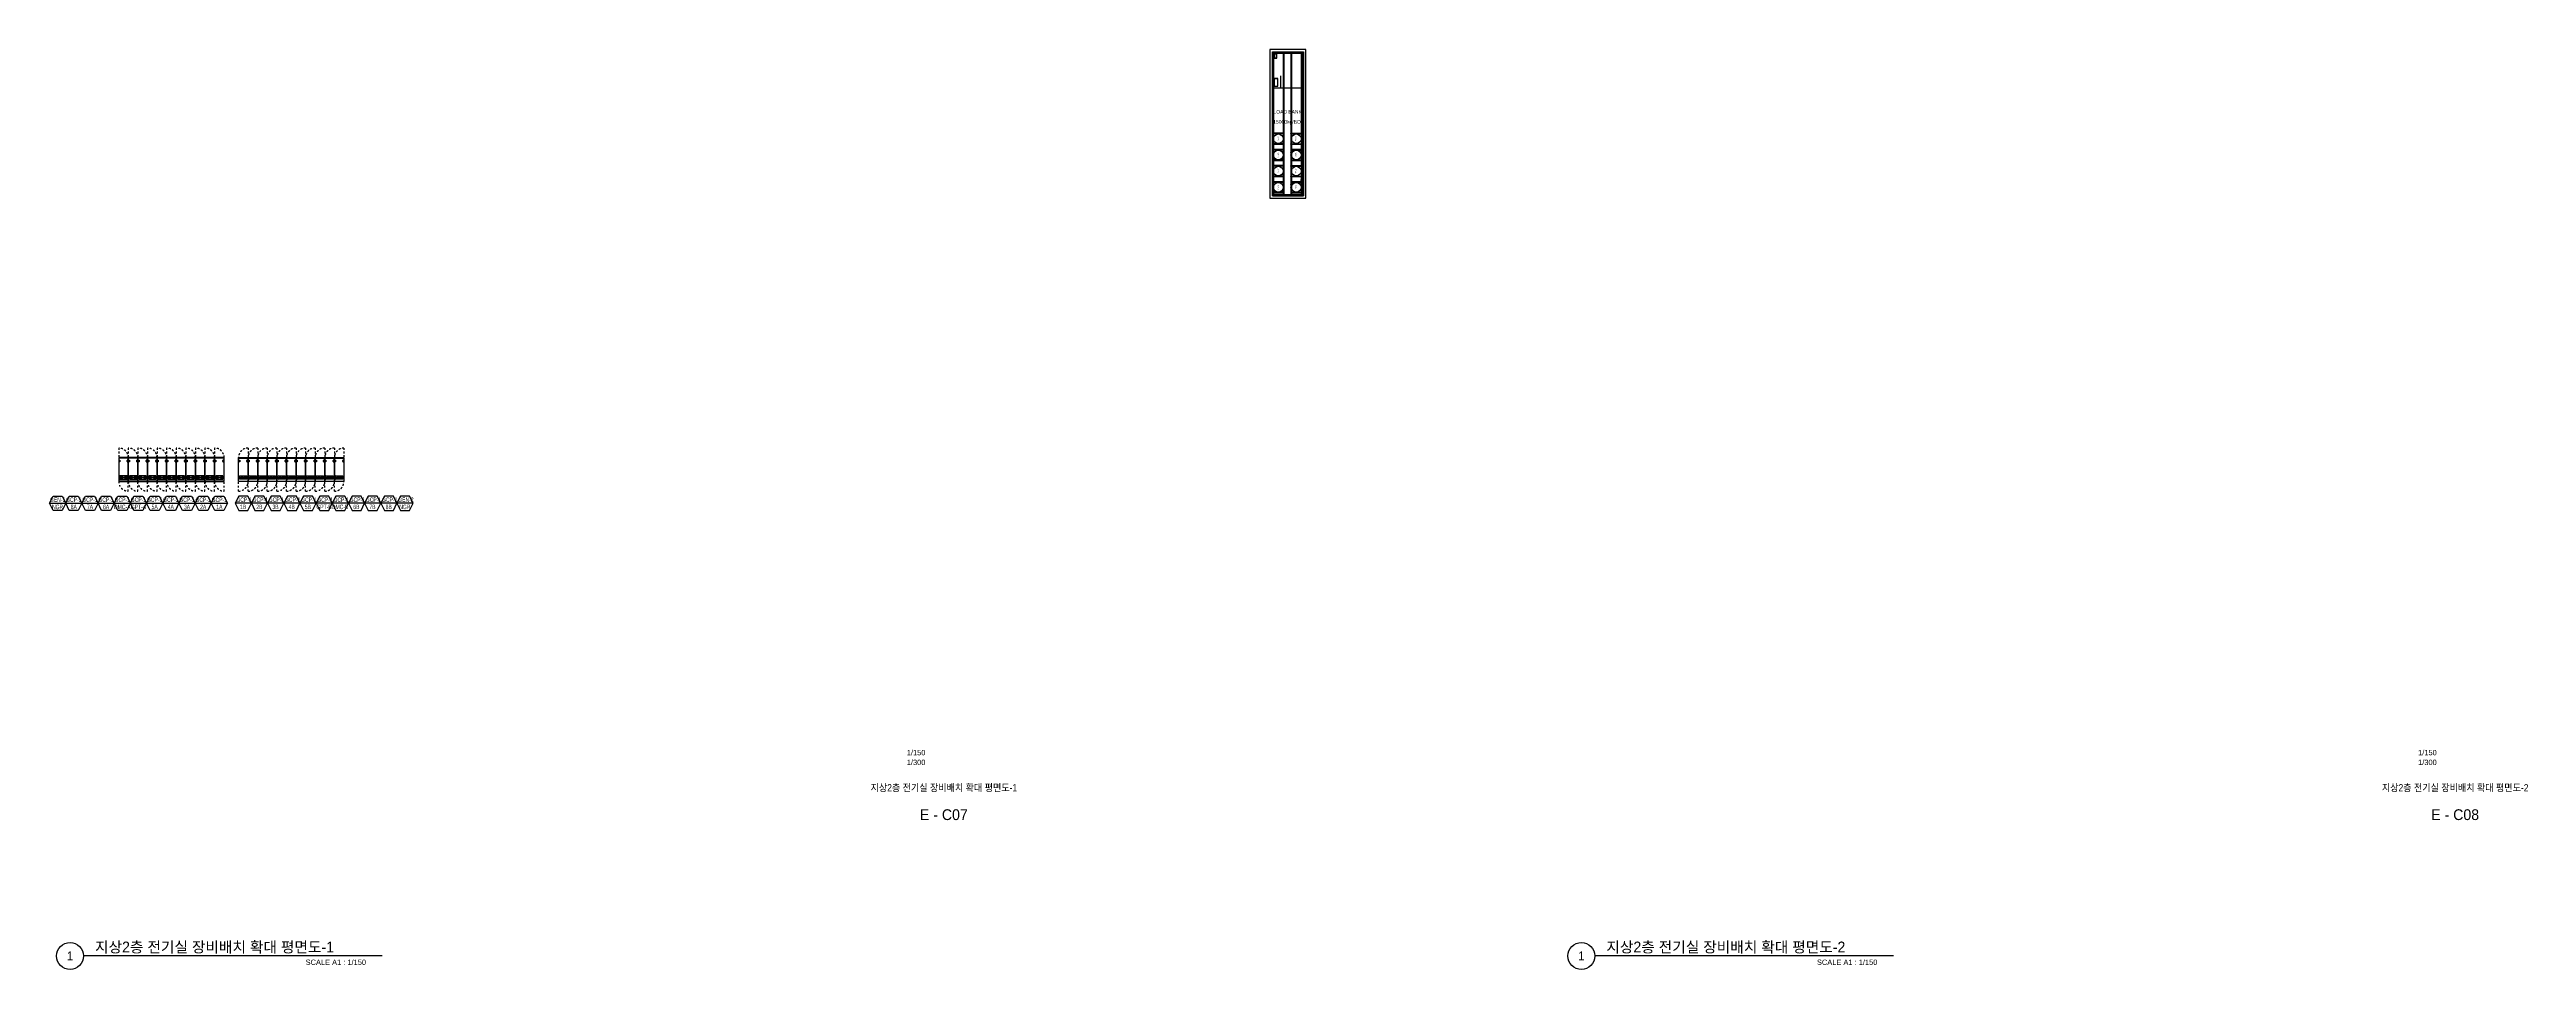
# Model space of a CAD drawing. Header units: millimetres. Extents: x 89978 to 501025, y -351975 to 837171.
# Drawn here: x 294275 to 501025, y -173775 to -96991 of the extents above; entities that cross this region are included whole.
import ezdxf
from ezdxf.enums import TextEntityAlignment as Align

# ---------------------------------------------------------------- set-up
doc = ezdxf.new("R2010")
doc.units = ezdxf.units.MM
doc.header["$LTSCALE"] = 150
doc.linetypes.add('D1', pattern=[3, 1, -1, 1])
doc.linetypes.add('PHANTOM', pattern=[2.5, 1.25, -0.25, 0.25, -0.25, 0.25, -0.25])
for name, color, linetype in [('------00 Switch Gear', 3, 'Continuous'), ('------00 Switch Gear_Number', 1, 'Continuous'), ('-----41 Drawing Title', 2, 'Continuous'), ('-----42 Drawing Number', 2, 'Continuous'), ('-----43 Drawing Scale', 3, 'Continuous')]:
    doc.layers.add(name, color=color, linetype=linetype)
doc.layers.add('NOPLOT', color=191, linetype='Continuous', plot=False)
doc.styles.add('ELEC', font='')
doc.styles.get('ELEC').set_extended_font_data('Dotum')

msp = doc.modelspace()

# ---------------------------------------------------------------- linework, layer by layer
at = {"layer": '------00 Switch Gear'}
for p, q in [((300850, -131090), (300050, -131090)), ((300100, -131410), (300150, -131260)), ((300150, -131410), (300100, -131260)), ((300800, -131410), (300750, -131260)), ((300750, -131410), (300800, -131260)), ((301650, -131090), (300850, -131090)), ((300900, -131410), (300950, -131260)), ((300950, -131410), (300900, -131260)), ((301600, -131410), (301550, -131260)), ((301550, -131410), (301600, -131260)), ((302450, -131090), (301650, -131090)), ((301700, -131410), (301750, -131260)), ((301750, -131410), (301700, -131260)), ((302400, -131410), (302350, -131260)), ((302350, -131410), (302400, -131260)), ((303250, -131090), (302450, -131090)), ((302500, -131410), (302550, -131260)), ((302550, -131410), (302500, -131260)), ((303200, -131410), (303150, -131260)), ((303150, -131410), (303200, -131260)), ((304050, -131090), (303250, -131090)), ((303300, -131410), (303350, -131260)), ((303350, -131410), (303300, -131260)), ((304000, -131410), (303950, -131260)), ((303950, -131410), (304000, -131260)), ((304850, -131090), (304050, -131090)), ((304100, -131410), (304150, -131260)), ((304150, -131410), (304100, -131260)), ((304800, -131410), (304750, -131260)), ((304750, -131410), (304800, -131260)), ((305650, -131090), (304850, -131090)), ((304900, -131410), (304950, -131260)), ((304950, -131410), (304900, -131260)), ((305600, -131410), (305550, -131260)), ((305550, -131410), (305600, -131260)), ((306450, -131090), (305650, -131090)), ((305700, -131410), (305750, -131260)), ((305750, -131410), (305700, -131260)), ((306400, -131410), (306350, -131260)), ((306350, -131410), (306400, -131260)), ((307250, -131090), (306450, -131090)), ((306500, -131410), (306550, -131260)), ((306550, -131410), (306500, -131260)), ((307200, -131410), (307150, -131260)), ((307150, -131410), (307200, -131260)), ((308050, -131090), (307250, -131090)), ((307300, -131410), (307350, -131260)), ((307350, -131410), (307300, -131260)), ((308000, -131410), (307950, -131260)), ((307950, -131410), (308000, -131260)), ((308850, -131090), (308050, -131090)), ((308100, -131410), (308150, -131260)), ((308150, -131410), (308100, -131260)), ((308800, -131410), (308750, -131260)), ((308750, -131410), (308800, -131260)), ((310050, -131090), (310850, -131090)), ((310100, -131410), (310150, -131260)), ((310150, -131410), (310100, -131260)), ((310800, -131410), (310750, -131260)), ((310750, -131410), (310800, -131260)), ((310850, -131090), (311650, -131090)), ((310900, -131410), (310950, -131260)), ((310950, -131410), (310900, -131260)), ((311600, -131410), (311550, -131260)), ((311550, -131410), (311600, -131260)), ((311650, -131090), (312450, -131090)), ((311700, -131410), (311750, -131260)), ((311750, -131410), (311700, -131260)), ((312400, -131410), (312350, -131260)), ((312350, -131410), (312400, -131260)), ((312450, -131090), (313250, -131090)), ((312500, -131410), (312550, -131260)), ((312550, -131410), (312500, -131260)), ((313200, -131410), (313150, -131260)), ((313150, -131410), (313200, -131260)), ((313250, -131090), (314050, -131090)), ((313300, -131410), (313350, -131260)), ((313350, -131410), (313300, -131260)), ((314000, -131410), (313950, -131260)), ((313950, -131410), (314000, -131260)), ((314050, -131090), (314850, -131090)), ((314100, -131410), (314150, -131260)), ((314150, -131410), (314100, -131260)), ((314800, -131410), (314750, -131260)), ((314750, -131410), (314800, -131260)), ((314850, -131090), (315650, -131090)), ((314900, -131410), (314950, -131260)), ((314950, -131410), (314900, -131260)), ((315600, -131410), (315550, -131260)), ((315550, -131410), (315600, -131260)), ((315650, -131090), (316450, -131090)), ((315700, -131410), (315750, -131260)), ((315750, -131410), (315700, -131260)), ((316400, -131410), (316350, -131260)), ((316350, -131410), (316400, -131260)), ((316450, -131090), (317250, -131090)), ((316500, -131410), (316550, -131260)), ((316550, -131410), (316500, -131260)), ((317200, -131410), (317150, -131260)), ((317150, -131410), (317200, -131260)), ((317250, -131090), (318050, -131090)), ((317300, -131410), (317350, -131260)), ((317350, -131410), (317300, -131260)), ((318000, -131410), (317950, -131260)), ((317950, -131410), (318000, -131260)), ((318050, -131090), (318850, -131090)), ((318100, -131410), (318150, -131260)), ((318150, -131410), (318100, -131260)), ((318800, -131410), (318750, -131260)), ((318750, -131410), (318800, -131260)), ((300850, -133008), (300050, -133008)), ((301650, -133008), (300850, -133008)), ((302450, -133008), (301650, -133008)), ((303250, -133008), (302450, -133008)), ((304050, -133008), (303250, -133008)), ((304850, -133008), (304050, -133008)), ((305650, -133008), (304850, -133008)), ((306450, -133008), (305650, -133008)), ((307250, -133008), (306450, -133008)), ((308050, -133008), (307250, -133008)), ((308850, -133008), (308050, -133008)), ((310050, -133008), (310850, -133008)), ((310850, -133008), (311650, -133008)), ((311650, -133008), (312450, -133008)), ((312450, -133008), (313250, -133008)), ((313250, -133008), (314050, -133008)), ((314050, -133008), (314850, -133008)), ((314850, -133008), (315650, -133008)), ((315650, -133008), (316450, -133008)), ((316450, -133008), (317250, -133008)), ((317250, -133008), (318050, -133008)), ((318050, -133008), (318850, -133008))]:
    msp.add_line(p, q, dxfattribs=at)
at = {"layer": '------00 Switch Gear', "elevation": 0}
for points in [[(300850, -131050), (300050, -131050), (300050, -133050), (300850, -133050)], [(300100, -131260), (300150, -131260), (300150, -131410), (300100, -131410)], [(300800, -131260), (300750, -131260), (300750, -131410), (300800, -131410)], [(301650, -131050), (300850, -131050), (300850, -133050), (301650, -133050)], [(300900, -131260), (300950, -131260), (300950, -131410), (300900, -131410)], [(301600, -131260), (301550, -131260), (301550, -131410), (301600, -131410)], [(302450, -131050), (301650, -131050), (301650, -133050), (302450, -133050)], [(301700, -131260), (301750, -131260), (301750, -131410), (301700, -131410)], [(302400, -131260), (302350, -131260), (302350, -131410), (302400, -131410)], [(303250, -131050), (302450, -131050), (302450, -133050), (303250, -133050)], [(302500, -131260), (302550, -131260), (302550, -131410), (302500, -131410)], [(303200, -131260), (303150, -131260), (303150, -131410), (303200, -131410)], [(304050, -131050), (303250, -131050), (303250, -133050), (304050, -133050)], [(303300, -131260), (303350, -131260), (303350, -131410), (303300, -131410)], [(304000, -131260), (303950, -131260), (303950, -131410), (304000, -131410)], [(304850, -131050), (304050, -131050), (304050, -133050), (304850, -133050)], [(304100, -131260), (304150, -131260), (304150, -131410), (304100, -131410)], [(304800, -131260), (304750, -131260), (304750, -131410), (304800, -131410)], [(305650, -131050), (304850, -131050), (304850, -133050), (305650, -133050)], [(304900, -131260), (304950, -131260), (304950, -131410), (304900, -131410)], [(305600, -131260), (305550, -131260), (305550, -131410), (305600, -131410)], [(306450, -131050), (305650, -131050), (305650, -133050), (306450, -133050)], [(305700, -131260), (305750, -131260), (305750, -131410), (305700, -131410)], [(306400, -131260), (306350, -131260), (306350, -131410), (306400, -131410)], [(307250, -131050), (306450, -131050), (306450, -133050), (307250, -133050)], [(306500, -131260), (306550, -131260), (306550, -131410), (306500, -131410)], [(307200, -131260), (307150, -131260), (307150, -131410), (307200, -131410)], [(308050, -131050), (307250, -131050), (307250, -133050), (308050, -133050)], [(307300, -131260), (307350, -131260), (307350, -131410), (307300, -131410)], [(308000, -131260), (307950, -131260), (307950, -131410), (308000, -131410)], [(308850, -131050), (308050, -131050), (308050, -133050), (308850, -133050)], [(308100, -131260), (308150, -131260), (308150, -131410), (308100, -131410)], [(308800, -131260), (308750, -131260), (308750, -131410), (308800, -131410)], [(310050, -131050), (310850, -131050), (310850, -133050), (310050, -133050)], [(310100, -131260), (310150, -131260), (310150, -131410), (310100, -131410)], [(310800, -131260), (310750, -131260), (310750, -131410), (310800, -131410)], [(310850, -131050), (311650, -131050), (311650, -133050), (310850, -133050)], [(310900, -131260), (310950, -131260), (310950, -131410), (310900, -131410)], [(311600, -131260), (311550, -131260), (311550, -131410), (311600, -131410)], [(311650, -131050), (312450, -131050), (312450, -133050), (311650, -133050)], [(311700, -131260), (311750, -131260), (311750, -131410), (311700, -131410)], [(312400, -131260), (312350, -131260), (312350, -131410), (312400, -131410)], [(312450, -131050), (313250, -131050), (313250, -133050), (312450, -133050)], [(312500, -131260), (312550, -131260), (312550, -131410), (312500, -131410)], [(313200, -131260), (313150, -131260), (313150, -131410), (313200, -131410)], [(313250, -131050), (314050, -131050), (314050, -133050), (313250, -133050)], [(313300, -131260), (313350, -131260), (313350, -131410), (313300, -131410)], [(314000, -131260), (313950, -131260), (313950, -131410), (314000, -131410)], [(314050, -131050), (314850, -131050), (314850, -133050), (314050, -133050)], [(314100, -131260), (314150, -131260), (314150, -131410), (314100, -131410)], [(314800, -131260), (314750, -131260), (314750, -131410), (314800, -131410)], [(314850, -131050), (315650, -131050), (315650, -133050), (314850, -133050)], [(314900, -131260), (314950, -131260), (314950, -131410), (314900, -131410)], [(315600, -131260), (315550, -131260), (315550, -131410), (315600, -131410)], [(315650, -131050), (316450, -131050), (316450, -133050), (315650, -133050)], [(315700, -131260), (315750, -131260), (315750, -131410), (315700, -131410)], [(316400, -131260), (316350, -131260), (316350, -131410), (316400, -131410)], [(316450, -131050), (317250, -131050), (317250, -133050), (316450, -133050)], [(316500, -131260), (316550, -131260), (316550, -131410), (316500, -131410)], [(317200, -131260), (317150, -131260), (317150, -131410), (317200, -131410)], [(317250, -131050), (318050, -131050), (318050, -133050), (317250, -133050)], [(317300, -131260), (317350, -131260), (317350, -131410), (317300, -131410)], [(318000, -131260), (317950, -131260), (317950, -131410), (318000, -131410)], [(318050, -131050), (318850, -131050), (318850, -133050), (318050, -133050)], [(318100, -131260), (318150, -131260), (318150, -131410), (318100, -131410)], [(318800, -131260), (318750, -131260), (318750, -131410), (318800, -131410)]]:
    msp.add_lwpolyline(points, close=True, dxfattribs=at)
at = {"layer": '------00 Switch Gear_Number', "color": 1, "elevation": 0}
for points in [[(294275, -134866.1), (295625, -134866.1), (295325.7, -135466.1), (294574.3, -135466.1), (294275, -134866.1), (294574.3, -134266.1), (295325.7, -134266.1), (295625, -134866.1)], [(295625, -134866.1), (296975, -134866.1), (296675.7, -135466.1), (295924.3, -135466.1), (295625, -134866.1), (295924.3, -134266.1), (296675.7, -134266.1), (296975, -134866.1)], [(296975, -134866.1), (298325, -134866.1), (298025.7, -135466.1), (297274.3, -135466.1), (296975, -134866.1), (297274.3, -134266.1), (298025.7, -134266.1), (298325, -134866.1)], [(298325, -134866.1), (299675, -134866.1), (299375.7, -135466.1), (298624.3, -135466.1), (298325, -134866.1), (298624.3, -134266.1), (299375.7, -134266.1), (299675, -134866.1)], [(299672.1, -134866.1), (301022.1, -134866.1), (300722.8, -135466.1), (299971.4, -135466.1), (299672.1, -134866.1), (299971.4, -134266.1), (300722.8, -134266.1), (301022.1, -134866.1)], [(301025, -134866.1), (302375, -134866.1), (302075.7, -135466.1), (301324.3, -135466.1), (301025, -134866.1), (301324.3, -134266.1), (302075.7, -134266.1), (302375, -134866.1)], [(302375, -134866.1), (303725, -134866.1), (303425.7, -135466.1), (302674.3, -135466.1), (302375, -134866.1), (302674.3, -134266.1), (303425.7, -134266.1), (303725, -134866.1)], [(303725, -134866.1), (305075, -134866.1), (304775.7, -135466.1), (304024.3, -135466.1), (303725, -134866.1), (304024.3, -134266.1), (304775.7, -134266.1), (305075, -134866.1)], [(305075, -134866.1), (306425, -134866.1), (306125.7, -135466.1), (305374.3, -135466.1), (305075, -134866.1), (305374.3, -134266.1), (306125.7, -134266.1), (306425, -134866.1)], [(306425, -134866.1), (307775, -134866.1), (307475.7, -135466.1), (306724.3, -135466.1), (306425, -134866.1), (306724.3, -134266.1), (307475.7, -134266.1), (307775, -134866.1)], [(307775, -134866.1), (309125, -134866.1), (308825.7, -135466.1), (308074.3, -135466.1), (307775, -134866.1), (308074.3, -134266.1), (308825.7, -134266.1), (309125, -134866.1)], [(311125, -134866.1), (309775, -134866.1), (310074.3, -135466.1), (310825.7, -135466.1), (311125, -134866.1), (310825.7, -134266.1), (310074.3, -134266.1), (309775, -134866.1)], [(312475, -134866.1), (311125, -134866.1), (311424.3, -135466.1), (312175.7, -135466.1), (312475, -134866.1), (312175.7, -134266.1), (311424.3, -134266.1), (311125, -134866.1)], [(313825, -134866.1), (312475, -134866.1), (312774.3, -135466.1), (313525.7, -135466.1), (313825, -134866.1), (313525.7, -134266.1), (312774.3, -134266.1), (312475, -134866.1)], [(315175, -134866.1), (313825, -134866.1), (314124.3, -135466.1), (314875.7, -135466.1), (315175, -134866.1), (314875.7, -134266.1), (314124.3, -134266.1), (313825, -134866.1)], [(316525, -134866.1), (315175, -134866.1), (315474.3, -135466.1), (316225.7, -135466.1), (316525, -134866.1), (316225.7, -134266.1), (315474.3, -134266.1), (315175, -134866.1)], [(317875, -134866.1), (316525, -134866.1), (316824.3, -135466.1), (317575.7, -135466.1), (317875, -134866.1), (317575.7, -134266.1), (316824.3, -134266.1), (316525, -134866.1)], [(319227.9, -134866.1), (317877.9, -134866.1), (318177.2, -135466.1), (318928.6, -135466.1), (319227.9, -134866.1), (318928.6, -134266.1), (318177.2, -134266.1), (317877.9, -134866.1)], [(320575, -134866.1), (319225, -134866.1), (319524.3, -135466.1), (320275.7, -135466.1), (320575, -134866.1), (320275.7, -134266.1), (319524.3, -134266.1), (319225, -134866.1)], [(321925, -134866.1), (320575, -134866.1), (320874.3, -135466.1), (321625.7, -135466.1), (321925, -134866.1), (321625.7, -134266.1), (320874.3, -134266.1), (320575, -134866.1)], [(323275, -134866.1), (321925, -134866.1), (322224.3, -135466.1), (322975.7, -135466.1), (323275, -134866.1), (322975.7, -134266.1), (322224.3, -134266.1), (321925, -134866.1)], [(324625, -134866.1), (323275, -134866.1), (323574.3, -135466.1), (324325.7, -135466.1), (324625, -134866.1), (324325.7, -134266.1), (323574.3, -134266.1), (323275, -134866.1)]]:
    msp.add_lwpolyline(points, dxfattribs=at)
at = {"layer": '-----41 Drawing Title', "color": 7}
for p, q in [((322036.2, -172650), (297113.8, -172650)), ((448186.2, -172650), (423263.8, -172650))]:
    msp.add_line(p, q, dxfattribs=at)
for centre in [(295988.8, -172650), (422138.8, -172650)]:
    msp.add_circle(centre, 1125, dxfattribs=at)
for p, q in [((396340.2, -97191.4), (396340.2, -109191.4)), ((396340.2, -97191.4), (396340.2, -98191.4)), ((396343.4, -97191.4), (398840.2, -97191.4)), ((396343.4, -97191.4), (396343.4, -109191.4)), ((396343.4, -97191.4), (398840.2, -97191.4)), ((396343.4, -97194.6), (398840.2, -97194.6)), ((396343.4, -97194.6), (398840.2, -97194.6)), ((396343.4, -97288.2), (398840.2, -97288.2)), ((396343.4, -97288.2), (398840.2, -97288.2)), ((396343.4, -97291.4), (398840.2, -97291.4)), ((396343.4, -97291.4), (398840.2, -97291.4)), ((396388.4, -97291.4), (396388.4, -109091.4)), ((396413.4, -97230.3), (396413.4, -109128.6)), ((396433.4, -97291.4), (396433.4, -109091.4)), ((396438.4, -97291.4), (396438.4, -109091.4)), ((397253.4, -97291.4), (397253.4, -109091.4)), ((397303.4, -97291.4), (397303.4, -109091.4)), ((397880.2, -97291.4), (397880.2, -109091.4)), ((397930.2, -97291.4), (397930.2, -109091.4)), ((398745.2, -97291.4), (398745.2, -109091.4)), ((398750.2, -97291.4), (398750.2, -109091.4)), ((398770.2, -97230.3), (398770.2, -109128.6)), ((398795.2, -97291.4), (398795.2, -109091.4)), ((398840.2, -97191.4), (398840.2, -109191.4)), ((398840.2, -97191.4), (398940.2, -97191.4)), ((398840.2, -97191.4), (398940.2, -97191.4)), ((398843.4, -97191.4), (398843.4, -109191.4)), ((398937, -97191.4), (398937, -109191.4)), ((398940.2, -97191.4), (398940.2, -109191.4)), ((396404.4, -104008.9), (396422.4, -104008.9)), ((396404.4, -104223.9), (396422.4, -104223.9)), ((396404.4, -104441.4), (396422.4, -104441.4)), ((396404.4, -104658.9), (396422.4, -104658.9)), ((396404.4, -104873.9), (396422.4, -104873.9)), ((396404.4, -105358.9), (396422.4, -105358.9)), ((396413.4, -104017.9), (396413.4, -103999.9)), ((396413.4, -104232.9), (396413.4, -104214.9)), ((396413.4, -104450.4), (396413.4, -104432.4)), ((396413.4, -104667.9), (396413.4, -104649.9)), ((396413.4, -104882.9), (396413.4, -104864.9)), ((396413.4, -105367.9), (396413.4, -105349.9)), ((397253.4, -103983.9), (396438.4, -103983.9)), ((397253.4, -104028.9), (396438.4, -104028.9)), ((397253.4, -104033.9), (396438.4, -104033.9)), ((397253.4, -104848.9), (396438.4, -104848.9)), ((397253.4, -104853.9), (396438.4, -104853.9)), ((397253.4, -104898.9), (396438.4, -104898.9)), ((397253.4, -105333.9), (396438.4, -105333.9)), ((397253.4, -105378.9), (396438.4, -105378.9)), ((397253.4, -105383.9), (396438.4, -105383.9)), ((396619.4, -104008.9), (396637.4, -104008.9)), ((396619.4, -104873.9), (396637.4, -104873.9)), ((396619.4, -105358.9), (396637.4, -105358.9)), ((396628.4, -104017.9), (396628.4, -103999.9)), ((396628.4, -104882.9), (396628.4, -104864.9)), ((396628.4, -105367.9), (396628.4, -105349.9)), ((396836.9, -104008.9), (396854.9, -104008.9)), ((396836.9, -104873.9), (396854.9, -104873.9)), ((396836.9, -105358.9), (396854.9, -105358.9)), ((396845.9, -104017.9), (396845.9, -103999.9)), ((396845.9, -104882.9), (396845.9, -104864.9)), ((396845.9, -105367.9), (396845.9, -105349.9)), ((397054.4, -104008.9), (397072.4, -104008.9)), ((397054.4, -104873.9), (397072.4, -104873.9)), ((397054.4, -105358.9), (397072.4, -105358.9)), ((397063.4, -104017.9), (397063.4, -103999.9)), ((397063.4, -104882.9), (397063.4, -104864.9)), ((397063.4, -105367.9), (397063.4, -105349.9)), ((397269.4, -104008.9), (397287.4, -104008.9)), ((397269.4, -104223.9), (397287.4, -104223.9)), ((397269.4, -104441.4), (397287.4, -104441.4)), ((397269.4, -104658.9), (397287.4, -104658.9)), ((397269.4, -104873.9), (397287.4, -104873.9)), ((397269.4, -105358.9), (397287.4, -105358.9)), ((397278.4, -104017.9), (397278.4, -103999.9)), ((397278.4, -104232.9), (397278.4, -104214.9)), ((397278.4, -104450.4), (397278.4, -104432.4)), ((397278.4, -104667.9), (397278.4, -104649.9)), ((397278.4, -104882.9), (397278.4, -104864.9)), ((397278.4, -105367.9), (397278.4, -105349.9)), ((397896.2, -104008.9), (397914.2, -104008.9)), ((397896.2, -104223.9), (397914.2, -104223.9)), ((397896.2, -104441.4), (397914.2, -104441.4)), ((397896.2, -104658.9), (397914.2, -104658.9)), ((397896.2, -104873.9), (397914.2, -104873.9)), ((397896.2, -105358.9), (397914.2, -105358.9)), ((397905.2, -104017.9), (397905.2, -103999.9)), ((397905.2, -104232.9), (397905.2, -104214.9)), ((397905.2, -104450.4), (397905.2, -104432.4)), ((397905.2, -104667.9), (397905.2, -104649.9)), ((397905.2, -104882.9), (397905.2, -104864.9)), ((397905.2, -105367.9), (397905.2, -105349.9)), ((397930.2, -103983.9), (398745.2, -103983.9)), ((397930.2, -104028.9), (398745.2, -104028.9)), ((397930.2, -104033.9), (398745.2, -104033.9)), ((397930.2, -104848.9), (398745.2, -104848.9)), ((397930.2, -104853.9), (398745.2, -104853.9)), ((397930.2, -104898.9), (398745.2, -104898.9)), ((397930.2, -105333.9), (398745.2, -105333.9)), ((397930.2, -105378.9), (398745.2, -105378.9)), ((397930.2, -105383.9), (398745.2, -105383.9)), ((398111.2, -104008.9), (398129.2, -104008.9)), ((398111.2, -104873.9), (398129.2, -104873.9)), ((398111.2, -105358.9), (398129.2, -105358.9)), ((398120.2, -104017.9), (398120.2, -103999.9)), ((398120.2, -104882.9), (398120.2, -104864.9)), ((398120.2, -105367.9), (398120.2, -105349.9)), ((398328.7, -104008.9), (398346.7, -104008.9)), ((398328.7, -104873.9), (398346.7, -104873.9)), ((398328.7, -105358.9), (398346.7, -105358.9)), ((398337.7, -104017.9), (398337.7, -103999.9)), ((398337.7, -104882.9), (398337.7, -104864.9)), ((398337.7, -105367.9), (398337.7, -105349.9)), ((398546.2, -104008.9), (398564.2, -104008.9)), ((398546.2, -104873.9), (398564.2, -104873.9)), ((398546.2, -105358.9), (398564.2, -105358.9)), ((398555.2, -104017.9), (398555.2, -103999.9)), ((398555.2, -104882.9), (398555.2, -104864.9)), ((398555.2, -105367.9), (398555.2, -105349.9)), ((398761.2, -104008.9), (398779.2, -104008.9)), ((398761.2, -104223.9), (398779.2, -104223.9)), ((398761.2, -104441.4), (398779.2, -104441.4)), ((398761.2, -104658.9), (398779.2, -104658.9)), ((398761.2, -104873.9), (398779.2, -104873.9)), ((398761.2, -105358.9), (398779.2, -105358.9)), ((398770.2, -104017.9), (398770.2, -103999.9)), ((398770.2, -104232.9), (398770.2, -104214.9)), ((398770.2, -104450.4), (398770.2, -104432.4)), ((398770.2, -104667.9), (398770.2, -104649.9)), ((398770.2, -104882.9), (398770.2, -104864.9)), ((398770.2, -105367.9), (398770.2, -105349.9)), ((396404.4, -105573.9), (396422.4, -105573.9)), ((396404.4, -105791.4), (396422.4, -105791.4)), ((396404.4, -106008.9), (396422.4, -106008.9)), ((396404.4, -106223.9), (396422.4, -106223.9)), ((396404.4, -106708.9), (396422.4, -106708.9)), ((396404.4, -106923.9), (396422.4, -106923.9)), ((396404.4, -107141.4), (396422.4, -107141.4)), ((396404.4, -107358.9), (396422.4, -107358.9)), ((396413.4, -105582.9), (396413.4, -105564.9)), ((396413.4, -105800.4), (396413.4, -105782.4)), ((396413.4, -106017.9), (396413.4, -105999.9)), ((396413.4, -106232.9), (396413.4, -106214.9)), ((396413.4, -106717.9), (396413.4, -106699.9)), ((396413.4, -106932.9), (396413.4, -106914.9)), ((396413.4, -107150.4), (396413.4, -107132.4)), ((396413.4, -107367.9), (396413.4, -107349.9)), ((397253.4, -106198.9), (396438.4, -106198.9)), ((397253.4, -106203.9), (396438.4, -106203.9)), ((397253.4, -106248.9), (396438.4, -106248.9)), ((397253.4, -106683.9), (396438.4, -106683.9)), ((397253.4, -106728.9), (396438.4, -106728.9)), ((397253.4, -106733.9), (396438.4, -106733.9)), ((396619.4, -106223.9), (396637.4, -106223.9)), ((396619.4, -106708.9), (396637.4, -106708.9)), ((396628.4, -106232.9), (396628.4, -106214.9)), ((396628.4, -106717.9), (396628.4, -106699.9)), ((396836.9, -106223.9), (396854.9, -106223.9)), ((396836.9, -106708.9), (396854.9, -106708.9)), ((396845.9, -106232.9), (396845.9, -106214.9)), ((396845.9, -106717.9), (396845.9, -106699.9)), ((397054.4, -106223.9), (397072.4, -106223.9)), ((397054.4, -106708.9), (397072.4, -106708.9)), ((397063.4, -106232.9), (397063.4, -106214.9)), ((397063.4, -106717.9), (397063.4, -106699.9)), ((397269.4, -105573.9), (397287.4, -105573.9)), ((397269.4, -105791.4), (397287.4, -105791.4)), ((397269.4, -106008.9), (397287.4, -106008.9)), ((397269.4, -106223.9), (397287.4, -106223.9)), ((397269.4, -106708.9), (397287.4, -106708.9)), ((397269.4, -106923.9), (397287.4, -106923.9)), ((397269.4, -107141.4), (397287.4, -107141.4)), ((397269.4, -107358.9), (397287.4, -107358.9)), ((397278.4, -105582.9), (397278.4, -105564.9)), ((397278.4, -105800.4), (397278.4, -105782.4)), ((397278.4, -106017.9), (397278.4, -105999.9)), ((397278.4, -106232.9), (397278.4, -106214.9)), ((397278.4, -106717.9), (397278.4, -106699.9)), ((397278.4, -106932.9), (397278.4, -106914.9)), ((397278.4, -107150.4), (397278.4, -107132.4)), ((397278.4, -107367.9), (397278.4, -107349.9)), ((397896.2, -105573.9), (397914.2, -105573.9)), ((397896.2, -105791.4), (397914.2, -105791.4)), ((397896.2, -106008.9), (397914.2, -106008.9)), ((397896.2, -106223.9), (397914.2, -106223.9)), ((397896.2, -106708.9), (397914.2, -106708.9)), ((397896.2, -106923.9), (397914.2, -106923.9)), ((397896.2, -107141.4), (397914.2, -107141.4)), ((397896.2, -107358.9), (397914.2, -107358.9)), ((397905.2, -105582.9), (397905.2, -105564.9)), ((397905.2, -105800.4), (397905.2, -105782.4)), ((397905.2, -106017.9), (397905.2, -105999.9)), ((397905.2, -106232.9), (397905.2, -106214.9)), ((397905.2, -106717.9), (397905.2, -106699.9)), ((397905.2, -106932.9), (397905.2, -106914.9)), ((397905.2, -107150.4), (397905.2, -107132.4)), ((397905.2, -107367.9), (397905.2, -107349.9)), ((397930.2, -106198.9), (398745.2, -106198.9)), ((397930.2, -106203.9), (398745.2, -106203.9)), ((397930.2, -106248.9), (398745.2, -106248.9)), ((397930.2, -106683.9), (398745.2, -106683.9)), ((397930.2, -106728.9), (398745.2, -106728.9)), ((397930.2, -106733.9), (398745.2, -106733.9)), ((398111.2, -106223.9), (398129.2, -106223.9)), ((398111.2, -106708.9), (398129.2, -106708.9)), ((398120.2, -106232.9), (398120.2, -106214.9)), ((398120.2, -106717.9), (398120.2, -106699.9)), ((398328.7, -106223.9), (398346.7, -106223.9)), ((398328.7, -106708.9), (398346.7, -106708.9)), ((398337.7, -106232.9), (398337.7, -106214.9)), ((398337.7, -106717.9), (398337.7, -106699.9)), ((398546.2, -106223.9), (398564.2, -106223.9)), ((398546.2, -106708.9), (398564.2, -106708.9)), ((398555.2, -106232.9), (398555.2, -106214.9)), ((398555.2, -106717.9), (398555.2, -106699.9)), ((398761.2, -105573.9), (398779.2, -105573.9)), ((398761.2, -105791.4), (398779.2, -105791.4)), ((398761.2, -106008.9), (398779.2, -106008.9)), ((398761.2, -106223.9), (398779.2, -106223.9)), ((398761.2, -106708.9), (398779.2, -106708.9)), ((398761.2, -106923.9), (398779.2, -106923.9)), ((398761.2, -107141.4), (398779.2, -107141.4)), ((398761.2, -107358.9), (398779.2, -107358.9)), ((398770.2, -105582.9), (398770.2, -105564.9)), ((398770.2, -105800.4), (398770.2, -105782.4)), ((398770.2, -106017.9), (398770.2, -105999.9)), ((398770.2, -106232.9), (398770.2, -106214.9)), ((398770.2, -106717.9), (398770.2, -106699.9)), ((398770.2, -106932.9), (398770.2, -106914.9)), ((398770.2, -107150.4), (398770.2, -107132.4)), ((398770.2, -107367.9), (398770.2, -107349.9)), ((396343.4, -109091.4), (398840.2, -109091.4)), ((396343.4, -109094.6), (398840.2, -109094.6)), ((396343.4, -109188.2), (398840.2, -109188.2)), ((396343.4, -109191.4), (398840.2, -109191.4)), ((396404.4, -107573.9), (396422.4, -107573.9)), ((396404.4, -108058.9), (396422.4, -108058.9)), ((396404.4, -108273.9), (396422.4, -108273.9)), ((396404.4, -108491.4), (396422.4, -108491.4)), ((396404.4, -108708.9), (396422.4, -108708.9)), ((396404.4, -108923.9), (396422.4, -108923.9)), ((396413.4, -107582.9), (396413.4, -107564.9)), ((396413.4, -108067.9), (396413.4, -108049.9)), ((396413.4, -108282.9), (396413.4, -108264.9)), ((396413.4, -108500.4), (396413.4, -108482.4)), ((396413.4, -108717.9), (396413.4, -108699.9)), ((396413.4, -108932.9), (396413.4, -108914.9)), ((397253.4, -107548.9), (396438.4, -107548.9)), ((397253.4, -107553.9), (396438.4, -107553.9)), ((397253.4, -107598.9), (396438.4, -107598.9)), ((397253.4, -108033.9), (396438.4, -108033.9)), ((397253.4, -108078.9), (396438.4, -108078.9)), ((397253.4, -108083.9), (396438.4, -108083.9)), ((397253.4, -108898.9), (396438.4, -108898.9)), ((397253.4, -108903.9), (396438.4, -108903.9)), ((397253.4, -108948.9), (396438.4, -108948.9)), ((396619.4, -107573.9), (396637.4, -107573.9)), ((396619.4, -108058.9), (396637.4, -108058.9)), ((396619.4, -108923.9), (396637.4, -108923.9)), ((396628.4, -107582.9), (396628.4, -107564.9)), ((396628.4, -108067.9), (396628.4, -108049.9)), ((396628.4, -108932.9), (396628.4, -108914.9)), ((396836.9, -107573.9), (396854.9, -107573.9)), ((396836.9, -108058.9), (396854.9, -108058.9)), ((396836.9, -108923.9), (396854.9, -108923.9)), ((396845.9, -107582.9), (396845.9, -107564.9)), ((396845.9, -108067.9), (396845.9, -108049.9)), ((396845.9, -108932.9), (396845.9, -108914.9)), ((397054.4, -107573.9), (397072.4, -107573.9)), ((397054.4, -108058.9), (397072.4, -108058.9)), ((397054.4, -108923.9), (397072.4, -108923.9)), ((397063.4, -107582.9), (397063.4, -107564.9)), ((397063.4, -108067.9), (397063.4, -108049.9)), ((397063.4, -108932.9), (397063.4, -108914.9)), ((397269.4, -107573.9), (397287.4, -107573.9)), ((397269.4, -108058.9), (397287.4, -108058.9)), ((397269.4, -108273.9), (397287.4, -108273.9)), ((397269.4, -108491.4), (397287.4, -108491.4)), ((397269.4, -108708.9), (397287.4, -108708.9)), ((397269.4, -108923.9), (397287.4, -108923.9)), ((397278.4, -107582.9), (397278.4, -107564.9)), ((397278.4, -108067.9), (397278.4, -108049.9)), ((397278.4, -108282.9), (397278.4, -108264.9)), ((397278.4, -108500.4), (397278.4, -108482.4)), ((397278.4, -108717.9), (397278.4, -108699.9)), ((397278.4, -108932.9), (397278.4, -108914.9)), ((397896.2, -107573.9), (397914.2, -107573.9)), ((397896.2, -108058.9), (397914.2, -108058.9)), ((397896.2, -108273.9), (397914.2, -108273.9)), ((397896.2, -108491.4), (397914.2, -108491.4)), ((397896.2, -108708.9), (397914.2, -108708.9)), ((397896.2, -108923.9), (397914.2, -108923.9)), ((397905.2, -107582.9), (397905.2, -107564.9)), ((397905.2, -108067.9), (397905.2, -108049.9)), ((397905.2, -108282.9), (397905.2, -108264.9)), ((397905.2, -108500.4), (397905.2, -108482.4)), ((397905.2, -108717.9), (397905.2, -108699.9)), ((397905.2, -108932.9), (397905.2, -108914.9)), ((397930.2, -107548.9), (398745.2, -107548.9)), ((397930.2, -107553.9), (398745.2, -107553.9)), ((397930.2, -107598.9), (398745.2, -107598.9)), ((397930.2, -108033.9), (398745.2, -108033.9)), ((397930.2, -108078.9), (398745.2, -108078.9)), ((397930.2, -108083.9), (398745.2, -108083.9)), ((397930.2, -108898.9), (398745.2, -108898.9)), ((397930.2, -108903.9), (398745.2, -108903.9)), ((397930.2, -108948.9), (398745.2, -108948.9)), ((398111.2, -107573.9), (398129.2, -107573.9)), ((398111.2, -108058.9), (398129.2, -108058.9)), ((398111.2, -108923.9), (398129.2, -108923.9)), ((398120.2, -107582.9), (398120.2, -107564.9)), ((398120.2, -108067.9), (398120.2, -108049.9)), ((398120.2, -108932.9), (398120.2, -108914.9)), ((398328.7, -107573.9), (398346.7, -107573.9)), ((398328.7, -108058.9), (398346.7, -108058.9)), ((398328.7, -108923.9), (398346.7, -108923.9)), ((398337.7, -107582.9), (398337.7, -107564.9)), ((398337.7, -108067.9), (398337.7, -108049.9)), ((398337.7, -108932.9), (398337.7, -108914.9)), ((398546.2, -107573.9), (398564.2, -107573.9)), ((398546.2, -108058.9), (398564.2, -108058.9)), ((398546.2, -108923.9), (398564.2, -108923.9)), ((398555.2, -107582.9), (398555.2, -107564.9)), ((398555.2, -108067.9), (398555.2, -108049.9)), ((398555.2, -108932.9), (398555.2, -108914.9)), ((398745.2, -108096.1), (398745.2, -107846.1)), ((398745.2, -107846.1), (398795.2, -107846.1)), ((398795.2, -108096.1), (398745.2, -108096.1)), ((398749.2, -108100.1), (398749.2, -107842.1)), ((398749.2, -107842.1), (398791.2, -107842.1)), ((398791.2, -108100.1), (398749.2, -108100.1)), ((398761.2, -107573.9), (398779.2, -107573.9)), ((398761.2, -108058.9), (398779.2, -108058.9)), ((398761.2, -108273.9), (398779.2, -108273.9)), ((398761.2, -108491.4), (398779.2, -108491.4)), ((398761.2, -108708.9), (398779.2, -108708.9)), ((398761.2, -108923.9), (398779.2, -108923.9)), ((398770.2, -107582.9), (398770.2, -107564.9)), ((398770.2, -108067.9), (398770.2, -108049.9)), ((398770.2, -108282.9), (398770.2, -108264.9)), ((398770.2, -108500.4), (398770.2, -108482.4)), ((398770.2, -108717.9), (398770.2, -108699.9)), ((398770.2, -108932.9), (398770.2, -108914.9)), ((398791.2, -107842.1), (398791.2, -108100.1)), ((398795.2, -107846.1), (398795.2, -108096.1)), ((398840.2, -109191.4), (398940.2, -109191.4))]:
    msp.add_line(p, q)
at = {"ltscale": 10}
for p, q in [((397038.4, -100191.4), (397038.4, -99191.4)), ((396438.4, -100191.4), (397038.4, -100191.4)), ((397038.4, -100191.4), (398745.2, -100191.4))]:
    msp.add_line(p, q, dxfattribs=at)
at = {"elevation": 0}
for points in [[(396140.2, -96991.4), (396140.2, -109391.4), (399140.2, -109391.4), (399140.2, -96991.4)], [(396470.2, -97371.4), (396470.2, -97711.4), (396710.2, -97711.4), (396710.2, -97371.4)], [(396490.2, -97391.4), (396490.2, -97691.4), (396690.2, -97691.4), (396690.2, -97391.4)], [(396470.2, -99421.4), (396470.2, -100061.4), (396810.2, -100061.4), (396810.2, -99421.4)], [(396490.2, -99441.4), (396490.2, -100041.4), (396790.2, -100041.4), (396790.2, -99441.4)]]:
    msp.add_lwpolyline(points, close=True, dxfattribs=at)
at = {"linetype": 'PHANTOM', "ltscale": 5, "elevation": 0}
for points in [[(396393.4, -104893.9), (397298.4, -104893.9), (397298.4, -103988.9), (396393.4, -103988.9), (396393.4, -104893.9)], [(396393.4, -106243.9), (397298.4, -106243.9), (397298.4, -105338.9), (396393.4, -105338.9), (396393.4, -106243.9)], [(397885.2, -104893.9), (398790.2, -104893.9), (398790.2, -103988.9), (397885.2, -103988.9), (397885.2, -104893.9)], [(397885.2, -106243.9), (398790.2, -106243.9), (398790.2, -105338.9), (397885.2, -105338.9), (397885.2, -106243.9)], [(396393.4, -107593.9), (397298.4, -107593.9), (397298.4, -106688.9), (396393.4, -106688.9), (396393.4, -107593.9)], [(397885.2, -107593.9), (398790.2, -107593.9), (398790.2, -106688.9), (397885.2, -106688.9), (397885.2, -107593.9)], [(396393.4, -108943.9), (397298.4, -108943.9), (397298.4, -108038.9), (396393.4, -108038.9), (396393.4, -108943.9)], [(397885.2, -108943.9), (398790.2, -108943.9), (398790.2, -108038.9), (397885.2, -108038.9), (397885.2, -108943.9)]]:
    msp.add_lwpolyline(points, dxfattribs=at)
for points in [[(396413.4, -104873.9), (397278.4, -104873.9), (397278.4, -104008.9), (396413.4, -104008.9)], [(396413.4, -106223.9), (397278.4, -106223.9), (397278.4, -105358.9), (396413.4, -105358.9)], [(397905.2, -104873.9), (398770.2, -104873.9), (398770.2, -104008.9), (397905.2, -104008.9)], [(397905.2, -106223.9), (398770.2, -106223.9), (398770.2, -105358.9), (397905.2, -105358.9)], [(396413.4, -107573.9), (397278.4, -107573.9), (397278.4, -106708.9), (396413.4, -106708.9)], [(397905.2, -107573.9), (398770.2, -107573.9), (398770.2, -106708.9), (397905.2, -106708.9)], [(396413.4, -108923.9), (397278.4, -108923.9), (397278.4, -108058.9), (396413.4, -108058.9)], [(397905.2, -108923.9), (398770.2, -108923.9), (398770.2, -108058.9), (397905.2, -108058.9)]]:
    msp.add_lwpolyline(points, close=True, dxfattribs=at)
for centre, radius in [((396413.4, -104008.9), 7.5), ((396413.4, -104223.9), 7.5), ((396413.4, -104441.4), 7.5), ((396413.4, -104658.9), 7.5), ((396413.4, -104873.9), 7.5), ((396413.4, -105358.9), 7.5), ((396845.9, -104441.4), 403), ((396845.9, -105791.4), 403), ((396628.4, -104008.9), 7.5), ((396628.4, -104873.9), 7.5), ((396628.4, -105358.9), 7.5), ((396845.9, -104008.9), 7.5), ((396845.9, -104873.9), 7.5), ((396845.9, -105358.9), 7.5), ((397063.4, -104008.9), 7.5), ((397063.4, -104873.9), 7.5), ((397063.4, -105358.9), 7.5), ((397278.4, -104008.9), 7.5), ((397278.4, -104223.9), 7.5), ((397278.4, -104441.4), 7.5), ((397278.4, -104658.9), 7.5), ((397278.4, -104873.9), 7.5), ((397278.4, -105358.9), 7.5), ((397905.2, -104008.9), 7.5), ((397905.2, -104223.9), 7.5), ((397905.2, -104441.4), 7.5), ((397905.2, -104658.9), 7.5), ((397905.2, -104873.9), 7.5), ((397905.2, -105358.9), 7.5), ((398337.7, -104441.4), 403), ((398337.7, -104441.4), 403), ((398337.7, -105791.4), 403), ((398337.7, -105791.4), 403), ((398120.2, -104008.9), 7.5), ((398120.2, -104873.9), 7.5), ((398120.2, -105358.9), 7.5), ((398337.7, -104008.9), 7.5), ((398337.7, -104873.9), 7.5), ((398337.7, -105358.9), 7.5), ((398555.2, -104008.9), 7.5), ((398555.2, -104873.9), 7.5), ((398555.2, -105358.9), 7.5), ((398770.2, -104008.9), 7.5), ((398770.2, -104223.9), 7.5), ((398770.2, -104441.4), 7.5), ((398770.2, -104658.9), 7.5), ((398770.2, -104873.9), 7.5), ((398770.2, -105358.9), 7.5), ((396413.4, -105573.9), 7.5), ((396413.4, -105791.4), 7.5), ((396413.4, -106008.9), 7.5), ((396413.4, -106223.9), 7.5), ((396413.4, -106708.9), 7.5), ((396413.4, -106923.9), 7.5), ((396413.4, -107141.4), 7.5), ((396413.4, -107358.9), 7.5), ((396845.9, -107141.4), 403), ((396628.4, -106223.9), 7.5), ((396628.4, -106708.9), 7.5), ((396845.9, -106223.9), 7.5), ((396845.9, -106708.9), 7.5), ((397063.4, -106223.9), 7.5), ((397063.4, -106708.9), 7.5), ((397278.4, -105573.9), 7.5), ((397278.4, -105791.4), 7.5), ((397278.4, -106008.9), 7.5), ((397278.4, -106223.9), 7.5), ((397278.4, -106708.9), 7.5), ((397278.4, -106923.9), 7.5), ((397278.4, -107141.4), 7.5), ((397278.4, -107358.9), 7.5), ((397905.2, -105573.9), 7.5), ((397905.2, -105791.4), 7.5), ((397905.2, -106008.9), 7.5), ((397905.2, -106223.9), 7.5), ((397905.2, -106708.9), 7.5), ((397905.2, -106923.9), 7.5), ((397905.2, -107141.4), 7.5), ((397905.2, -107358.9), 7.5), ((398337.7, -107141.4), 403), ((398337.7, -107141.4), 403), ((398120.2, -106223.9), 7.5), ((398120.2, -106708.9), 7.5), ((398337.7, -106223.9), 7.5), ((398337.7, -106708.9), 7.5), ((398555.2, -106223.9), 7.5), ((398555.2, -106708.9), 7.5), ((398770.2, -105573.9), 7.5), ((398770.2, -105791.4), 7.5), ((398770.2, -106008.9), 7.5), ((398770.2, -106223.9), 7.5), ((398770.2, -106708.9), 7.5), ((398770.2, -106923.9), 7.5), ((398770.2, -107141.4), 7.5), ((398770.2, -107358.9), 7.5), ((396413.4, -107573.9), 7.5), ((396413.4, -108058.9), 7.5), ((396413.4, -108273.9), 7.5), ((396413.4, -108491.4), 7.5), ((396413.4, -108708.9), 7.5), ((396413.4, -108923.9), 7.5), ((396845.9, -108491.4), 403), ((396628.4, -107573.9), 7.5), ((396628.4, -108058.9), 7.5), ((396628.4, -108923.9), 7.5), ((396845.9, -107573.9), 7.5), ((396845.9, -108058.9), 7.5), ((396845.9, -108923.9), 7.5), ((397063.4, -107573.9), 7.5), ((397063.4, -108058.9), 7.5), ((397063.4, -108923.9), 7.5), ((397278.4, -107573.9), 7.5), ((397278.4, -108058.9), 7.5), ((397278.4, -108273.9), 7.5), ((397278.4, -108491.4), 7.5), ((397278.4, -108708.9), 7.5), ((397278.4, -108923.9), 7.5), ((397905.2, -107573.9), 7.5), ((397905.2, -108058.9), 7.5), ((397905.2, -108273.9), 7.5), ((397905.2, -108491.4), 7.5), ((397905.2, -108708.9), 7.5), ((397905.2, -108923.9), 7.5), ((398337.7, -108491.4), 403), ((398337.7, -108491.4), 403), ((398120.2, -107573.9), 7.5), ((398120.2, -108058.9), 7.5), ((398120.2, -108923.9), 7.5), ((398337.7, -107573.9), 7.5), ((398337.7, -108058.9), 7.5), ((398337.7, -108923.9), 7.5), ((398555.2, -107573.9), 7.5), ((398555.2, -108058.9), 7.5), ((398555.2, -108923.9), 7.5), ((398770.2, -107573.9), 7.5), ((398770.2, -108058.9), 7.5), ((398770.2, -108273.9), 7.5), ((398770.2, -108491.4), 7.5), ((398770.2, -108708.9), 7.5), ((398770.2, -108923.9), 7.5)]:
    msp.add_circle(centre, radius)
at = {"layer": 'NOPLOT'}
for p, q in [((300750, -132860), (300150, -132560)), ((300150, -132860), (300750, -132560)), ((300750, -132710), (300150, -132710)), ((301550, -132860), (300950, -132560)), ((300950, -132860), (301550, -132560)), ((301550, -132710), (300950, -132710)), ((302350, -132860), (301750, -132560)), ((301750, -132860), (302350, -132560)), ((302350, -132710), (301750, -132710)), ((303150, -132860), (302550, -132560)), ((302550, -132860), (303150, -132560)), ((303150, -132710), (302550, -132710)), ((303950, -132860), (303350, -132560)), ((303350, -132860), (303950, -132560)), ((303950, -132710), (303350, -132710)), ((304750, -132860), (304150, -132560)), ((304150, -132860), (304750, -132560)), ((304750, -132710), (304150, -132710)), ((305550, -132860), (304950, -132560)), ((304950, -132860), (305550, -132560)), ((305550, -132710), (304950, -132710)), ((306350, -132860), (305750, -132560)), ((305750, -132860), (306350, -132560)), ((306350, -132710), (305750, -132710)), ((307150, -132860), (306550, -132560)), ((306550, -132860), (307150, -132560)), ((307150, -132710), (306550, -132710)), ((307950, -132860), (307350, -132560)), ((307350, -132860), (307950, -132560)), ((307950, -132710), (307350, -132710)), ((308750, -132860), (308150, -132560)), ((308150, -132860), (308750, -132560)), ((308750, -132710), (308150, -132710)), ((310150, -132860), (310750, -132560)), ((310750, -132860), (310150, -132560)), ((310150, -132710), (310750, -132710)), ((310950, -132860), (311550, -132560)), ((311550, -132860), (310950, -132560)), ((310950, -132710), (311550, -132710)), ((311750, -132860), (312350, -132560)), ((312350, -132860), (311750, -132560)), ((311750, -132710), (312350, -132710)), ((312550, -132860), (313150, -132560)), ((313150, -132860), (312550, -132560)), ((312550, -132710), (313150, -132710)), ((313350, -132860), (313950, -132560)), ((313950, -132860), (313350, -132560)), ((313350, -132710), (313950, -132710)), ((314150, -132860), (314750, -132560)), ((314750, -132860), (314150, -132560)), ((314150, -132710), (314750, -132710)), ((314950, -132860), (315550, -132560)), ((315550, -132860), (314950, -132560)), ((314950, -132710), (315550, -132710)), ((315750, -132860), (316350, -132560)), ((316350, -132860), (315750, -132560)), ((315750, -132710), (316350, -132710)), ((316550, -132860), (317150, -132560)), ((317150, -132860), (316550, -132560)), ((316550, -132710), (317150, -132710)), ((317350, -132860), (317950, -132560)), ((317950, -132860), (317350, -132560)), ((317350, -132710), (317950, -132710)), ((318150, -132860), (318750, -132560)), ((318750, -132860), (318150, -132560)), ((318150, -132710), (318750, -132710))]:
    msp.add_line(p, q, dxfattribs=at)
at = {"layer": 'NOPLOT', "linetype": 'D1', "elevation": 0}
for points in [[(300850, -131050, 0.41421356), (300050, -130250), (300050, -131050)], [(301650, -131050, 0.41421356), (300850, -130250), (300850, -131050)], [(302450, -131050, 0.41421356), (301650, -130250), (301650, -131050)], [(303250, -131050, 0.41421356), (302450, -130250), (302450, -131050)], [(304050, -131050, 0.41421356), (303250, -130250), (303250, -131050)], [(304850, -131050, 0.41421356), (304050, -130250), (304050, -131050)], [(305650, -131050, 0.41421356), (304850, -130250), (304850, -131050)], [(306450, -131050, 0.41421356), (305650, -130250), (305650, -131050)], [(307250, -131050, 0.41421356), (306450, -130250), (306450, -131050)], [(308050, -131050, 0.41421356), (307250, -130250), (307250, -131050)], [(308850, -131050, 0.41421356), (308050, -130250), (308050, -131050)], [(310050, -131050, -0.41421356), (310850, -130250), (310850, -131050)], [(310850, -131050, -0.41421356), (311650, -130250), (311650, -131050)], [(311650, -131050, -0.41421356), (312450, -130250), (312450, -131050)], [(312450, -131050, -0.41421356), (313250, -130250), (313250, -131050)], [(313250, -131050, -0.41421356), (314050, -130250), (314050, -131050)], [(314050, -131050, -0.41421356), (314850, -130250), (314850, -131050)], [(314850, -131050, -0.41421356), (315650, -130250), (315650, -131050)], [(315650, -131050, -0.41421356), (316450, -130250), (316450, -131050)], [(316450, -131050, -0.41421356), (317250, -130250), (317250, -131050)], [(317250, -131050, -0.41421356), (318050, -130250), (318050, -131050)], [(318050, -131050, -0.41421356), (318850, -130250), (318850, -131050)], [(300050, -133050, 0.41421356), (300850, -133850), (300850, -133050)], [(300850, -133050, 0.41421356), (301650, -133850), (301650, -133050)], [(301650, -133050, 0.41421356), (302450, -133850), (302450, -133050)], [(302450, -133050, 0.41421356), (303250, -133850), (303250, -133050)], [(303250, -133050, 0.41421356), (304050, -133850), (304050, -133050)], [(304050, -133050, 0.41421356), (304850, -133850), (304850, -133050)], [(304850, -133050, 0.41421356), (305650, -133850), (305650, -133050)], [(305650, -133050, 0.41421356), (306450, -133850), (306450, -133050)], [(306450, -133050, 0.41421356), (307250, -133850), (307250, -133050)], [(307250, -133050, 0.41421356), (308050, -133850), (308050, -133050)], [(308050, -133050, 0.41421356), (308850, -133850), (308850, -133050)], [(310850, -133050, -0.41421356), (310050, -133850), (310050, -133050)], [(311650, -133050, -0.41421356), (310850, -133850), (310850, -133050)], [(312450, -133050, -0.41421356), (311650, -133850), (311650, -133050)], [(313250, -133050, -0.41421356), (312450, -133850), (312450, -133050)], [(314050, -133050, -0.41421356), (313250, -133850), (313250, -133050)], [(314850, -133050, -0.41421356), (314050, -133850), (314050, -133050)], [(315650, -133050, -0.41421356), (314850, -133850), (314850, -133050)], [(316450, -133050, -0.41421356), (315650, -133850), (315650, -133050)], [(317250, -133050, -0.41421356), (316450, -133850), (316450, -133050)], [(318050, -133050, -0.41421356), (317250, -133850), (317250, -133050)], [(318850, -133050, -0.41421356), (318050, -133850), (318050, -133050)]]:
    msp.add_lwpolyline(points, format="xyb", dxfattribs=at)
at = {"layer": 'NOPLOT', "elevation": 0}
for points in [[(300750, -132560), (300150, -132560), (300150, -132860), (300750, -132860)], [(301550, -132560), (300950, -132560), (300950, -132860), (301550, -132860)], [(302350, -132560), (301750, -132560), (301750, -132860), (302350, -132860)], [(303150, -132560), (302550, -132560), (302550, -132860), (303150, -132860)], [(303950, -132560), (303350, -132560), (303350, -132860), (303950, -132860)], [(304750, -132560), (304150, -132560), (304150, -132860), (304750, -132860)], [(305550, -132560), (304950, -132560), (304950, -132860), (305550, -132860)], [(306350, -132560), (305750, -132560), (305750, -132860), (306350, -132860)], [(307150, -132560), (306550, -132560), (306550, -132860), (307150, -132860)], [(307950, -132560), (307350, -132560), (307350, -132860), (307950, -132860)], [(308750, -132560), (308150, -132560), (308150, -132860), (308750, -132860)], [(310150, -132560), (310750, -132560), (310750, -132860), (310150, -132860)], [(310950, -132560), (311550, -132560), (311550, -132860), (310950, -132860)], [(311750, -132560), (312350, -132560), (312350, -132860), (311750, -132860)], [(312550, -132560), (313150, -132560), (313150, -132860), (312550, -132860)], [(313350, -132560), (313950, -132560), (313950, -132860), (313350, -132860)], [(314150, -132560), (314750, -132560), (314750, -132860), (314150, -132860)], [(314950, -132560), (315550, -132560), (315550, -132860), (314950, -132860)], [(315750, -132560), (316350, -132560), (316350, -132860), (315750, -132860)], [(316550, -132560), (317150, -132560), (317150, -132860), (316550, -132860)], [(317350, -132560), (317950, -132560), (317950, -132860), (317350, -132860)], [(318150, -132560), (318750, -132560), (318750, -132860), (318150, -132860)]]:
    msp.add_lwpolyline(points, close=True, dxfattribs=at)

# ---------------------------------------------------------------- texts
at = {"layer": '------00 Switch Gear_Number', "color": 7, "style": 'ELEC', "width": 0.7}
for s, p in [('GEN-1', (294950, -134566.1)), ('GCP-1', (296300, -134566.1)), ('GCP-1', (297650, -134566.1)), ('GCP-1', (299000, -134566.1)), ('GCP-1', (300347.1, -134566.1)), ('GCP-1', (301700, -134566.1)), ('GCP-1', (303050, -134566.1)), ('GCP-1', (304400, -134566.1)), ('GCP-1', (305750, -134566.1)), ('GCP-1', (307100, -134566.1)), ('GCP-1', (308450, -134566.1)), ('GCP-1', (310518.4, -134566.1)), ('GCP-1', (311868.4, -134566.1)), ('GCP-1', (313218.4, -134566.1)), ('GCP-1', (314568.4, -134566.1)), ('GCP-1', (315918.4, -134566.1)), ('GCP-1', (317268.4, -134566.1)), ('GCP-1', (318621.3, -134566.1)), ('GCP-1', (319968.4, -134566.1)), ('GCP-1', (321318.4, -134566.1)), ('GCP-1', (322668.4, -134566.1)), ('GEN-2', (324018.4, -134566.1)), ('NGR', (294950, -135166.1)), ('8A', (296300, -135166.1)), ('7A', (297650, -135166.1)), ('6A', (299000, -135166.1)), ('DMC-A', (300347.1, -135166.1)), ('GPT-A', (301700, -135166.1)), ('5A', (303050, -135166.1)), ('4A', (304400, -135166.1)), ('3A', (305750, -135166.1)), ('2A', (307100, -135166.1)), ('1A', (308450, -135166.1)), ('1B', (310427.6, -135166.1)), ('2B', (311790, -135166.1)), ('3B', (313139.7, -135166.1)), ('4B', (314489, -135166.1)), ('5B', (315835.8, -135166.1)), ('GPT-B', (317189, -135166.1)), ('DMC-B', (318530.5, -135166.1)), ('6B', (319888.2, -135166.1)), ('7B', (321231.1, -135166.1)), ('8B', (322587.9, -135166.1)), ('NGR', (323935.8, -135166.1))]:
    msp.add_text(s, height=375, dxfattribs=at).set_placement(p, align=Align.MIDDLE_CENTER)
at = {"layer": '-----41 Drawing Title', "style": 'ELEC'}
for s, p in [('E - C07', (368925, -160855)), ('E - C08', (495075, -160855))]:
    msp.add_text(s, height=900, dxfattribs=at).set_placement(p, align=Align.MIDDLE_CENTER)
at = {"layer": '-----41 Drawing Title', "color": 2, "style": 'ELEC'}
for s, p in [('지상2층 전기실 장비배치 확대 평면도-1', (298072.3, -172350)), ('지상2층 전기실 장비배치 확대 평면도-2', (424222.3, -172350))]:
    msp.add_text(s, height=900, dxfattribs=at).set_placement(p)
at = {"layer": '-----41 Drawing Title', "color": 7, "style": 'ELEC'}
for p in [(295988.8, -172650), (422138.8, -172650)]:
    msp.add_text('1', height=750, dxfattribs=at).set_placement(p, align=Align.MIDDLE)
at = {"layer": '-----41 Drawing Title', "style": 'ELEC'}
for p in [(320693.9, -173400), (446843.9, -173400)]:
    msp.add_text('SCALE A1 : 1/150', height=450, dxfattribs=at).set_placement(p, align=Align.RIGHT)
at = {"layer": '-----42 Drawing Number', "style": 'ELEC', "width": 0.9}
for s, p in [('지상2층 전기실 장비배치 확대 평면도-1', (368925, -158605)), ('지상2층 전기실 장비배치 확대 평면도-2', (495075, -158605))]:
    msp.add_text(s, height=600, dxfattribs=at).set_placement(p, align=Align.MIDDLE_CENTER)
at = {"layer": '-----43 Drawing Scale', "style": 'ELEC'}
for s, p in [('1/150', (365830.1, -155900)), ('1/300', (365830.1, -156715)), ('1/150', (491980.1, -155900)), ('1/300', (491980.1, -156715))]:
    msp.add_text(s, height=450, dxfattribs=at).set_placement(p)
at = {"style": 'ELEC'}
msp.add_text('15000kg/BOX', height=300, dxfattribs=at).set_placement((397706.7, -103065.9), align=Align.MIDDLE)
at = {"style": 'ELEC', "width": 0.9}
msp.add_text('LOAD BANK', height=300, dxfattribs=at).set_placement((397622.8, -102186.9, 0), align=Align.MIDDLE)
at = {"style": 'ELEC'}
for p in [(396833.1, -104436.3), (398312.3, -104436.3), (396833.1, -105786.3), (396833.1, -107136.3), (398312.3, -105786.3), (398312.3, -107136.3), (396833.1, -108486.3), (398312.3, -108486.3)]:
    msp.add_text('375kW', height=92.38, rotation=90, dxfattribs=at).set_placement(p, align=Align.MIDDLE_CENTER)

doc.saveas('drawing.dxf')
